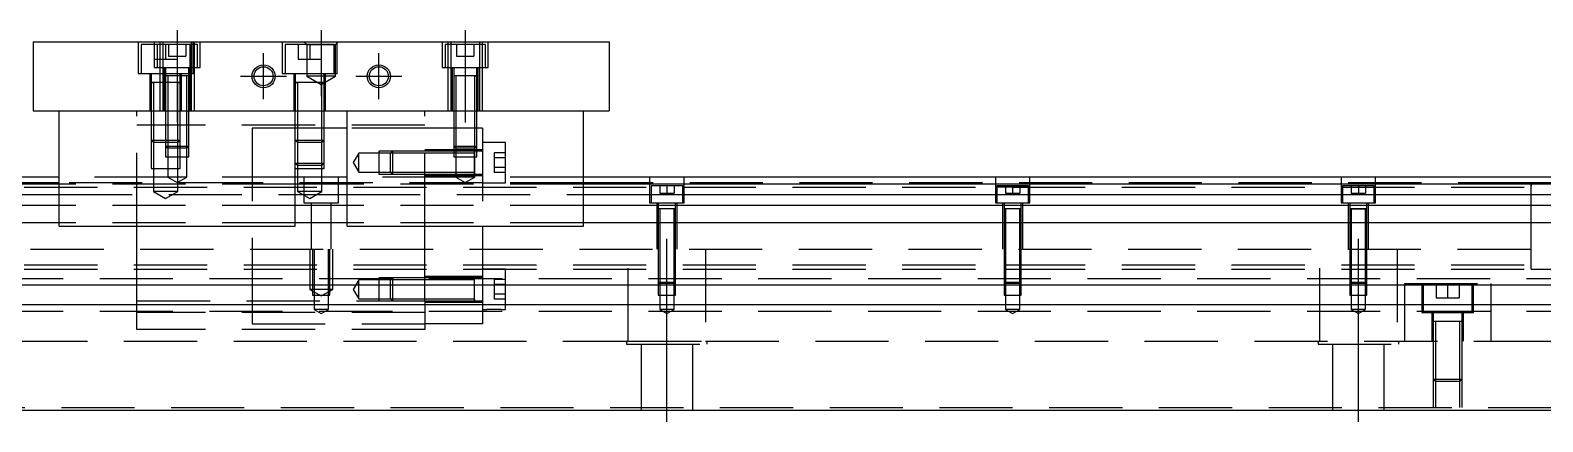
# Model space of a CAD drawing. Extents: x -11 to 722, y -256 to 77.
# Drawn here: x 209.5 to 472, y -220.8 to -152.8 of the extents above; entities that cross this region are included whole.
import ezdxf

# ---------------------------------------------------------------- set-up
doc = ezdxf.new("R2010")
doc.units = 0
doc.linetypes.add('CENTER', pattern=[50.8, 31.75, -6.35, 6.35, -6.35])
doc.linetypes.add('DASHED', pattern=[19.05, 12.7, -6.35])
doc.layers.get('0').update_dxf_attribs({"linetype": 'CONTINUOUS'})
doc.layers.add('CENTER', color=1, linetype='CENTER')

msp = doc.modelspace()

# ---------------------------------------------------------------- linework, layer by layer
at = {"color": 7, "linetype": 'CONTINUOUS'}
for p, q in [((210, -154.8), (310, -154.8)), ((210, -154.8), (210, -166.8)), ((310, -154.8), (310, -166.8)), ((287.000006, -160.7), (282.999994, -160.7)), ((287.000006, -160.7), (282.999994, -160.7)), ((287.000006, -160.7), (282.999994, -160.7)), ((287.000006, -160.7), (282.999994, -160.7)), ((210, -166.8), (310, -166.8)), ((214.5, -186.8), (214.5, -166.8)), ((255.5, -186.8), (255.5, -166.8)), ((264.5, -186.8), (264.5, -166.8)), ((305.5, -186.8), (305.5, -166.8)), ((214.5, -178.3), (0, -178.3)), ((264.5, -178.3), (255.5, -178.3)), ((520, -178.3), (305.5, -178.3)), ((214.5, -179.552272), (0, -179.552272)), ((264.5, -179.552272), (255.5, -179.552272)), ((520, -179.552272), (305.5, -179.552272)), ((382.75, -180.05), (377.25, -180.05)), ((470, -186.8), (470, -179.299994)), ((470, -194.300006), (470, -179.299994)), ((470, -190.8), (470, -180.05)), ((0, -181.32668), (214.5, -181.32668)), ((214.5, -183.223076), (0, -183.223076)), ((255.5, -181.32668), (264.5, -181.32668)), ((264.5, -183.223076), (255.5, -183.223076)), ((305.5, -181.32668), (520, -181.32668)), ((520, -183.223076), (305.5, -183.223076)), ((214.5, -186.277372), (0, -186.277372)), ((264.5, -186.277372), (255.5, -186.277372)), ((520, -186.277372), (305.5, -186.277372)), ((214.5, -186.8), (255.5, -186.8)), ((264.5, -186.8), (305.5, -186.8)), ((470, -193.55), (470, -190.8)), ((470, -194.300006), (470, -193.55)), ((520, -197.1), (0, -197.1)), ((520, -200.5), (0, -200.5)), ((0, -218.8), (520, -218.8))]:
    msp.add_line(p, q, dxfattribs=at)
at = {"color": 3, "linetype": 'DASHED'}
for p, q in [((228.25, -154.8), (228.25, -160.3)), ((231, -154.8), (231, -159.3)), ((232.000006, -154.8), (232.000006, -155.3)), ((232.5, -154.8), (232.5, -166.8)), ((237.5, -166.8), (237.5, -154.8)), ((237.75, -160.3), (237.75, -154.8)), ((237.999994, -155.3), (237.999994, -154.8)), ((239, -159.3), (239, -154.8)), ((253.25, -154.8), (253.25, -160.3)), ((257.5, -155.3), (257, -154.8)), ((262.5, -155.3), (263, -154.8)), ((262.75, -160.3), (262.75, -154.8)), ((281, -154.8), (281, -159.3)), ((282.000006, -154.8), (282.000006, -155.3)), ((282.5, -154.8), (282.5, -166.8)), ((287.5, -166.8), (287.5, -154.8)), ((287.999994, -155.3), (287.999994, -154.8)), ((289, -159.3), (289, -154.8)), ((231.5, -155.3), (228.75, -155.3)), ((228.75, -155.3), (228.75, -160.3)), ((238.5, -155.3), (231.5, -155.3)), ((231.5, -155.3), (231.5, -159.3)), ((232.000006, -155.3), (232.000006, -159.3)), ((233, -155.3), (233, -157.8)), ((233.5, -155.3), (233.5, -157.3)), ((233.5, -157.3), (235, -157.3)), ((235, -155.3), (235, -157.3)), ((235, -157.3), (236.5, -157.3)), ((235, -157.3), (235, -157.8)), ((236.5, -155.3), (236.5, -157.3)), ((237.25, -159.3), (237.25, -155.3)), ((237.999994, -159.3), (237.999994, -155.3)), ((238.5, -159.3), (238.5, -155.3)), ((262.25, -155.3), (253.75, -155.3)), ((253.75, -155.3), (253.75, -160.3)), ((256, -155.3), (256, -157.8)), ((257.5, -155.3), (257.5, -160.8)), ((257.5, -155.3), (262.5, -155.3)), ((258, -155.3), (258, -157.8)), ((260, -155.3), (260, -157.8)), ((262.25, -160.3), (262.25, -155.3)), ((262.5, -160.8), (262.5, -155.3)), ((288.5, -155.3), (281.5, -155.3)), ((281.5, -155.3), (281.5, -159.3)), ((282.000006, -155.3), (282.000006, -159.3)), ((283.5, -155.3), (283.5, -157.3)), ((283.5, -157.3), (285, -157.3)), ((285, -155.3), (285, -157.3)), ((285, -157.3), (286.5, -157.3)), ((286.5, -155.3), (286.5, -157.3)), ((287.999994, -159.3), (287.999994, -155.3)), ((288.5, -159.3), (288.5, -155.3)), ((231, -157.8), (233, -157.8)), ((231, -159.3), (239, -159.3)), ((232.000006, -159.3), (232.000006, -166.8)), ((232.75, -159.3), (232.75, -166.8)), ((233, -157.8), (235, -157.8)), ((233, -159.3), (233, -160.7)), ((237, -160.7), (237, -159.3)), ((237.25, -166.8), (237.25, -159.3)), ((237.999994, -166.8), (237.999994, -159.3)), ((256, -157.8), (258, -157.8)), ((258, -157.8), (260, -157.8)), ((281, -159.3), (289, -159.3)), ((282.000006, -159.3), (282.000006, -166.8)), ((282.75, -159.3), (282.75, -166.8)), ((283, -159.3), (283, -160.7)), ((287, -160.7), (287, -159.3)), ((287.25, -166.8), (287.25, -159.3)), ((287.999994, -166.8), (287.999994, -159.3)), ((228.25, -160.3), (237.75, -160.3)), ((230.25, -160.3), (230.25, -166.8)), ((235.500006, -161.9), (230.499994, -161.9)), ((232.000006, -161.9), (230.499994, -161.9)), ((230.5, -160.3), (230.5, -161.9)), ((230.5, -161.895), (230.5, -161.9)), ((230.5, -161.9), (230.757448, -161.9)), ((230.757468, -161.9), (230.5, -161.9)), ((230.5, -161.9), (230.5, -161.905)), ((230.5, -161.9), (230.5, -166.8)), ((231.999766, -161.9), (230.757468, -161.9)), ((230.9, -161.9), (230.9, -166.8)), ((233, -161.9), (231.999766, -161.9)), ((233, -161.9), (232.000006, -161.9)), ((237.000006, -160.7), (232.999994, -160.7)), ((237.000006, -160.7), (232.999994, -160.7)), ((237.000006, -160.7), (232.999994, -160.7)), ((233, -160.695), (233, -160.7)), ((233.216708, -160.7), (233, -160.7)), ((233, -160.7), (233, -166.8)), ((233, -160.7), (233, -160.705)), ((233.35, -161.9), (233, -161.9)), ((233.350064, -161.9), (233, -161.9)), ((236.783332, -160.7), (233.216708, -160.7)), ((233.35, -160.7), (233.35, -166.8)), ((235.500006, -161.9), (233.35, -161.9)), ((235.242552, -161.9), (233.350064, -161.9)), ((235.1, -166.8), (235.1, -161.9)), ((235.5, -161.9), (235.242552, -161.9)), ((235.242602, -161.9), (235.5, -161.9)), ((235.5, -160.7), (235.5, -160.3)), ((235.5, -161.9), (235.5, -160.7)), ((235.5, -161.9), (235.5, -161.895)), ((235.5, -161.905), (235.5, -161.9)), ((235.5, -166.8), (235.5, -161.9)), ((235.75, -166.8), (235.75, -160.3)), ((236.65, -166.8), (236.65, -160.7)), ((237, -160.7), (236.783332, -160.7)), ((237, -160.7), (237, -160.695)), ((237, -166.8), (237, -160.7)), ((237, -160.705), (237, -160.7)), ((253.25, -160.3), (262.75, -160.3)), ((255.25, -160.3), (255.25, -166.8)), ((260.500006, -161.9), (255.499994, -161.9)), ((260.500006, -161.9), (255.499994, -161.9)), ((255.5, -160.3), (255.5, -161.9)), ((255.5, -161.895), (255.5, -161.9)), ((255.5, -161.9), (255.757448, -161.9)), ((255.757468, -161.9), (255.5, -161.9)), ((255.5, -161.9), (255.5, -166.8)), ((255.5, -161.9), (255.5, -161.905)), ((260.242552, -161.9), (255.757468, -161.9)), ((255.9, -161.9), (255.9, -166.8)), ((262.5, -160.8), (257.5, -160.8)), ((257.5, -160.8), (260, -162.243376)), ((260, -162.243376), (262.5, -160.8)), ((260.1, -166.8), (260.1, -161.9)), ((260.5, -161.9), (260.242552, -161.9)), ((260.242602, -161.9), (260.5, -161.9)), ((260.5, -161.9), (260.5, -160.3)), ((260.5, -161.9), (260.5, -161.895)), ((260.5, -166.8), (260.5, -161.9)), ((260.5, -161.905), (260.5, -161.9)), ((260.75, -166.8), (260.75, -160.3)), ((283, -160.695), (283, -160.7)), ((283, -160.7), (283.216462, -160.7)), ((283.216708, -160.7), (283, -160.7)), ((283, -160.7), (283, -160.705)), ((283, -160.7), (283, -166.8)), ((286.783332, -160.7), (283.216708, -160.7)), ((283.35, -160.7), (283.35, -166.8)), ((286.65, -166.8), (286.65, -160.7)), ((287, -160.7), (286.783332, -160.7)), ((286.783538, -160.7), (287, -160.7)), ((287, -160.7), (287, -160.695)), ((287, -160.705), (287, -160.7)), ((287, -166.8), (287, -160.7)), ((228, -186.8), (228, -166.8)), ((230.5, -166.8), (230.5, -171.9)), ((230.500006, -166.8), (230.500006, -171.900006)), ((230.9, -166.8), (230.9, -172.3)), ((233, -166.8), (233, -172.95)), ((233.000006, -166.8), (233.000002, -172.95)), ((233.35, -166.8), (233.35, -173.3)), ((235.1, -172.3), (235.1, -166.8)), ((235.499994, -171.900006), (235.499994, -166.8)), ((235.5, -171.9), (235.5, -166.8)), ((236.65, -173.3), (236.65, -166.8)), ((236.999998, -172.95), (236.999994, -166.8)), ((237, -172.95), (237, -166.8)), ((255.9, -166.8), (255.9, -172.3)), ((260.1, -172.3), (260.1, -166.8)), ((260.499994, -171.900006), (260.499994, -166.8)), ((260.5, -171.9), (260.5, -166.8)), ((278, -186.8), (278, -166.8)), ((283, -166.8), (283, -172.95)), ((283.000006, -166.8), (283.000006, -172.950006)), ((283.35, -166.8), (283.35, -173.3)), ((286.65, -173.3), (286.65, -166.8)), ((286.999994, -172.950006), (286.999994, -166.8)), ((287, -172.95), (287, -166.8)), ((278, -169.3), (228, -169.3)), ((248, -169.8), (248, -200.5)), ((255.5, -169.8), (248, -169.8)), ((255.9, -169.8), (255.5, -169.8)), ((260.1, -169.8), (255.9, -169.8)), ((260.5, -169.8), (260.1, -169.8)), ((264.5, -169.8), (260.5, -169.8)), ((278, -169.8), (264.5, -169.8)), ((283, -169.8), (278, -169.8)), ((283.35, -169.8), (283, -169.8)), ((286.65, -169.8), (283.35, -169.8)), ((287, -169.8), (286.65, -169.8)), ((288, -169.8), (287, -169.8)), ((288, -169.8), (288, -186.8)), ((230.5, -171.9), (233, -171.9)), ((230.5, -171.9), (230.9, -172.3)), ((230.500006, -171.900006), (230.500006, -176.8)), ((233, -172.3), (230.9, -172.3)), ((230.9, -172.3), (230.9, -176.8)), ((233, -171.9), (233.35, -171.9)), ((233.35, -172.3), (233, -172.3)), ((233, -172.95), (237, -172.95)), ((233, -172.95), (233.35, -173.3)), ((233.000002, -172.95), (233.000006, -174.8)), ((233.35, -171.9), (235.5, -171.9)), ((235.1, -172.3), (233.35, -172.3)), ((235.1, -172.3), (235.5, -171.9)), ((235.1, -176.8), (235.1, -172.3)), ((235.499994, -173.3), (235.499994, -171.900006)), ((236.65, -173.3), (237, -172.95)), ((236.999994, -174.8), (236.999998, -172.95)), ((255.5, -171.9), (260.5, -171.9)), ((255.5, -171.9), (255.9, -172.3)), ((260.1, -172.3), (255.9, -172.3)), ((255.9, -172.3), (255.9, -176.8)), ((260.1, -172.3), (260.5, -171.9)), ((260.1, -176.8), (260.1, -172.3)), ((260.499994, -176.8), (260.499994, -171.900006)), ((283, -172.95), (287, -172.95)), ((283, -172.95), (283.35, -173.3)), ((283.000006, -172.950006), (283.000006, -174.8)), ((286.65, -173.3), (287, -172.95)), ((286.999994, -174.8), (286.999994, -172.950006)), ((292, -172.3), (288, -172.3)), ((292, -179.3), (292, -172.3)), ((233.000006, -174.8), (236.999994, -174.8)), ((236.65, -173.3), (233.35, -173.3)), ((233.35, -173.3), (233.35, -174.8)), ((233.35, -174.8), (233.35, -178.3)), ((235.499994, -174.8), (235.499994, -173.3)), ((235.499994, -176.8), (235.499994, -174.8)), ((236.65, -174.8), (236.65, -173.3)), ((236.65, -178.3), (236.65, -174.8)), ((266.5, -174.15), (265.547372, -175.8)), ((265.547372, -175.8), (266.5, -177.45)), ((266.5, -177.45), (266.5, -174.15)), ((270, -174.15), (266.5, -174.15)), ((272.35, -173.800002), (270, -173.800006)), ((270, -173.800006), (270, -177.799994)), ((272, -174.15), (270, -174.15)), ((272.35, -173.8), (272, -174.15)), ((272, -177.45), (272, -174.15)), ((278, -174.15), (272, -174.15)), ((272.35, -173.8), (272.35, -177.8)), ((278, -173.8), (272.35, -173.8)), ((278, -173.800006), (272.35, -173.800002)), ((288, -173.55), (278, -173.55)), ((283.000006, -173.8), (278, -173.8)), ((283.000006, -174.15), (278, -174.15)), ((286.6, -173.8), (283.000006, -173.8)), ((286.6, -174.15), (283.000006, -174.15)), ((283.000006, -174.8), (286.999994, -174.8)), ((286.65, -173.3), (283.35, -173.3)), ((283.35, -173.3), (283.35, -174.8)), ((283.35, -174.8), (283.35, -178.3)), ((286.6, -173.8), (286.595, -173.8)), ((286.6, -174.8), (286.6, -173.799994)), ((286.6, -175.8), (286.6, -173.799994)), ((286.6, -177.800006), (286.6, -173.799994)), ((286.999994, -173.8), (286.6, -173.8)), ((286.605, -173.8), (286.6, -173.8)), ((286.6, -177.800006), (286.6, -174.8)), ((286.65, -174.8), (286.65, -173.3)), ((286.65, -178.3), (286.65, -174.8)), ((288, -173.8), (286.999994, -173.8)), ((290, -174.06795), (290, -174.933974)), ((292, -174.06795), (290, -174.06795)), ((292, -174.933974), (290, -174.933974)), ((290, -174.933974), (290, -176.666026)), ((233.35, -178.3), (214.5, -178.3)), ((230.500006, -176.8), (235.499994, -176.8)), ((230.9, -176.8), (230.9, -180.8)), ((236.65, -178.3), (233.35, -178.3)), ((233.35, -178.3), (235, -179.252628)), ((235, -179.252628), (236.65, -178.3)), ((235.1, -180.8), (235.1, -176.8)), ((255.5, -178.3), (236.65, -178.3)), ((255.5, -175.9), (260.5, -175.9)), ((255.5, -175.9), (255.9, -176.3)), ((255.500006, -176.8), (260.499994, -176.8)), ((260.1, -176.3), (255.9, -176.3)), ((255.9, -176.8), (255.9, -180.8)), ((257, -178.3), (257, -182.8)), ((260.1, -176.3), (260.5, -175.9)), ((260.1, -180.8), (260.1, -176.8)), ((263, -182.8), (263, -178.3)), ((283.35, -178.3), (264.5, -178.3)), ((266.5, -177.45), (270, -177.45)), ((270, -177.45), (272, -177.45)), ((270, -177.799994), (272.35, -177.799998)), ((272, -177.45), (278, -177.45)), ((272, -177.45), (272.35, -177.8)), ((272, -177.45), (278, -177.45)), ((272.35, -177.799998), (278, -177.799994)), ((272.35, -177.8), (278, -177.799998)), ((278, -177.45), (286.6, -177.45)), ((278, -177.799998), (286.605, -177.8)), ((278, -178.05), (288, -178.05)), ((286.65, -178.3), (283.35, -178.3)), ((283.35, -178.3), (285, -179.252628)), ((285, -179.252628), (286.65, -178.3)), ((286.595, -177.8), (288, -177.8)), ((305.5, -178.3), (286.65, -178.3)), ((290, -176.666026), (290, -177.53205)), ((292, -176.666026), (290, -176.666026)), ((292, -177.53205), (290, -177.53205)), ((317, -178.3), (317, -182.8)), ((323, -182.8), (323, -178.3)), ((377, -178.3), (377, -182.8)), ((383, -182.8), (383, -178.3)), ((437, -178.3), (437, -182.8)), ((443, -182.8), (443, -178.3)), ((37, -180.05), (470.005, -180.05)), ((214.5, -179.3), (40.5, -179.3)), ((248, -179.3), (214.5, -179.3)), ((255.5, -179.552272), (214.5, -179.552272)), ((235.1, -180.8), (230.9, -180.8)), ((230.9, -180.8), (233, -182.012436)), ((233, -182.012436), (235.1, -180.8)), ((288, -179.3), (248, -179.3)), ((260.1, -180.8), (255.9, -180.8)), ((255.9, -180.8), (258, -182.012436)), ((258, -182.012436), (260.1, -180.8)), ((305.5, -179.552272), (264.5, -179.552272)), ((288, -179.3), (292, -179.3)), ((305.5, -179.3), (292, -179.3)), ((470.005, -179.3), (305.5, -179.3)), ((322.75, -179.8), (317.25, -179.8)), ((317.25, -179.8), (317.25, -182.8)), ((318.75, -179.8), (318.75, -181.1)), ((318.75, -181.1), (320, -181.1)), ((320, -179.8), (320, -181.1)), ((320, -181.1), (321.25, -181.1)), ((321.25, -179.8), (321.25, -181.1)), ((322.75, -182.8), (322.75, -179.8)), ((382.75, -179.8), (377.25, -179.8)), ((377.25, -179.8), (377.25, -182.8)), ((378.75, -179.8), (378.75, -181.1)), ((378.75, -181.1), (380, -181.1)), ((380, -179.8), (380, -181.1)), ((380, -181.1), (381.25, -181.1)), ((381.25, -179.8), (381.25, -181.1)), ((382.75, -182.8), (382.75, -179.8)), ((442.75, -179.8), (437.25, -179.8)), ((437.25, -179.8), (437.25, -182.8)), ((438.75, -179.8), (438.75, -181.1)), ((438.75, -181.1), (440, -181.1)), ((440, -179.8), (440, -181.1)), ((440, -181.1), (441.25, -181.1)), ((441.25, -179.8), (441.25, -181.1)), ((442.75, -182.8), (442.75, -179.8)), ((475, -179.3), (469.995, -179.3)), ((470, -179.3), (470, -179.849038)), ((470, -179.848872), (470, -179.3)), ((470, -186.599934), (470, -179.848872)), ((214.5, -181.32668), (255.5, -181.32668)), ((255.5, -183.223076), (214.5, -183.223076)), ((257, -182.8), (263, -182.8)), ((258.25, -182.8), (258.25, -190.8)), ((261.75, -190.8), (261.75, -182.8)), ((264.5, -181.32668), (305.5, -181.32668)), ((305.5, -183.223076), (264.5, -183.223076)), ((317, -182.8), (323, -182.8)), ((318.25, -182.8), (318.25, -190.8)), ((318.5, -182.8), (318.5, -183.8)), ((321.5, -183.8), (321.5, -182.8)), ((321.75, -190.8), (321.75, -182.8)), ((377, -182.8), (383, -182.8)), ((378.25, -182.8), (378.25, -190.8)), ((378.5, -182.8), (378.5, -183.8)), ((381.5, -183.8), (381.5, -182.8)), ((381.75, -190.8), (381.75, -182.8)), ((437, -182.8), (443, -182.8)), ((438.25, -182.8), (438.25, -190.8)), ((438.5, -182.8), (438.5, -183.8)), ((441.5, -183.8), (441.5, -182.8)), ((441.75, -190.8), (441.75, -182.8)), ((255.5, -186.277372), (214.5, -186.277372)), ((305.5, -186.277372), (264.5, -186.277372)), ((319.998804, -183.8), (318.499994, -183.8)), ((318.5, -183.795), (318.5, -183.8)), ((318.624678, -183.8), (318.5, -183.8)), ((318.5, -183.8), (318.5, -183.805)), ((318.5, -183.8), (318.5, -190.8)), ((319.998804, -183.8), (318.624678, -183.8)), ((318.75, -183.8), (318.75, -190.8)), ((321.500006, -183.8), (319.998804, -183.8)), ((321.37533, -183.8), (319.998804, -183.8)), ((321.25, -190.8), (321.25, -183.8)), ((321.5, -183.8), (321.37533, -183.8)), ((321.5, -183.8), (321.5, -183.795)), ((321.5, -183.805), (321.5, -183.8)), ((321.5, -190.8), (321.5, -183.8)), ((379.998804, -183.8), (378.499994, -183.8)), ((378.5, -183.795), (378.5, -183.8)), ((378.624678, -183.8), (378.5, -183.8)), ((378.5, -183.8), (378.5, -183.805)), ((378.5, -183.8), (378.5, -190.8)), ((379.998804, -183.8), (378.624678, -183.8)), ((378.75, -183.8), (378.75, -190.8)), ((381.500006, -183.8), (379.998804, -183.8)), ((381.37533, -183.8), (379.998804, -183.8)), ((381.25, -190.8), (381.25, -183.8)), ((381.5, -183.8), (381.37533, -183.8)), ((381.5, -183.8), (381.5, -183.795)), ((381.5, -183.805), (381.5, -183.8)), ((381.5, -190.8), (381.5, -183.8)), ((441.500006, -183.8), (438.499994, -183.8)), ((439.998804, -183.8), (438.499994, -183.8)), ((441.500006, -183.8), (438.499994, -183.8)), ((438.5, -183.795), (438.5, -183.8)), ((438.5, -183.8), (438.62467, -183.8)), ((438.624678, -183.8), (438.5, -183.8)), ((438.5, -183.8), (438.5, -183.805)), ((438.5, -183.8), (438.5, -190.8)), ((438.62467, -183.8), (441.375392, -183.8)), ((439.998804, -183.8), (438.624678, -183.8)), ((438.75, -183.8), (438.75, -190.8)), ((441.500006, -183.8), (439.998804, -183.8)), ((441.37533, -183.8), (439.998804, -183.8)), ((441.25, -190.8), (441.25, -183.8)), ((441.5, -183.8), (441.37533, -183.8)), ((441.375392, -183.8), (441.5, -183.8)), ((441.5, -183.8), (441.5, -183.795)), ((441.5, -183.805), (441.5, -183.8)), ((441.5, -190.8), (441.5, -183.8)), ((228, -190.8), (228, -186.8)), ((278, -190.8), (278, -186.8)), ((288, -186.8), (288, -190.8)), ((470, -190.80023), (470, -186.599934)), ((0, -190.8), (520, -190.8)), ((228, -197.1), (228, -190.8)), ((258, -190.8), (258, -197.8)), ((258.500006, -190.8), (258.500006, -197.1)), ((258.75, -190.8), (258.75, -198.8)), ((261.25, -198.8), (261.25, -190.8)), ((261.499994, -197.1), (261.499994, -190.8)), ((262, -197.8), (262, -190.8)), ((278, -197.1), (278, -190.8)), ((288, -190.8), (288, -197.1)), ((313.291796, -206.8), (313.291796, -190.8)), ((318.5, -190.8), (318.5, -196.55)), ((318.500006, -190.8), (318.500002, -196.55)), ((318.75, -190.8), (318.75, -196.8)), ((321.25, -196.8), (321.25, -190.8)), ((321.499998, -196.55), (321.499994, -190.8)), ((321.5, -196.55), (321.5, -190.8)), ((326.708204, -190.8), (326.708204, -206.8)), ((378.5, -190.8), (378.5, -196.55)), ((378.500006, -190.8), (378.500002, -196.55)), ((378.75, -190.8), (378.75, -196.8)), ((381.25, -196.8), (381.25, -190.8)), ((381.499998, -196.55), (381.499994, -190.8)), ((381.5, -196.55), (381.5, -190.8)), ((433.291796, -206.8), (433.291796, -190.8)), ((438.5, -190.8), (438.5, -196.55)), ((438.500006, -190.8), (438.500002, -196.55)), ((438.75, -190.8), (438.75, -196.8)), ((441.25, -196.8), (441.25, -190.8)), ((441.499998, -196.55), (441.499994, -190.8)), ((441.5, -196.55), (441.5, -190.8)), ((446.708204, -190.8), (446.708204, -206.8)), ((470, -193.750962), (470, -190.80023)), ((37, -193.55), (470.005, -193.55)), ((378.5, -193.55), (378.75, -193.55)), ((378.75, -193.55), (381.25, -193.55)), ((381.25, -193.55), (381.5, -193.55)), ((470, -194.299332), (470, -193.750962)), ((520, -195.95), (0, -195.95)), ((37, -194.3), (470.005, -194.3)), ((266.5, -196.15), (265.547372, -197.8)), ((266.5, -199.45), (266.5, -196.15)), ((270, -196.15), (266.5, -196.15)), ((272.35, -195.800002), (270, -195.800006)), ((270, -195.800006), (270, -199.799994)), ((272, -196.15), (270, -196.15)), ((272.35, -195.8), (272, -196.15)), ((272, -199.45), (272, -196.15)), ((278, -196.15), (272, -196.15)), ((272.35, -195.8), (272.35, -199.8)), ((278, -195.8), (272.35, -195.8)), ((278, -195.800006), (272.35, -195.800002)), ((288, -195.55), (278, -195.55)), ((286.6, -195.8), (278, -195.8)), ((286.6, -196.15), (278, -196.15)), ((286.6, -195.8), (286.595, -195.8)), ((286.6, -197.1), (286.6, -195.799994)), ((286.6, -197.8), (286.6, -195.799994)), ((286.6, -199.800006), (286.6, -195.799994)), ((286.6, -195.8), (286.6, -196.016668)), ((286.6, -196.016708), (286.6, -195.8)), ((286.605, -195.8), (286.6, -195.8)), ((288, -195.8), (286.6, -195.8)), ((286.6, -197.099824), (286.6, -196.016708)), ((288.500006, -194.3), (288, -194.3)), ((291.499994, -194.3), (288.500006, -194.3)), ((290, -196.06795), (290, -196.933974)), ((292, -196.06795), (290, -196.06795)), ((292, -194.3), (291.499994, -194.3)), ((292, -197.1), (292, -194.3)), ((318.5, -196.55), (321.5, -196.55)), ((318.5, -196.55), (318.75, -196.8)), ((318.500002, -196.55), (318.500006, -197.1)), ((321.25, -196.8), (318.75, -196.8)), ((318.75, -196.8), (318.75, -198.8)), ((321.25, -196.8), (321.5, -196.55)), ((321.25, -198.8), (321.25, -196.8)), ((321.499994, -197.1), (321.499998, -196.55)), ((378.5, -194.3), (378.75, -194.3)), ((378.5, -196.55), (381.5, -196.55)), ((378.5, -196.55), (378.75, -196.8)), ((378.500002, -196.55), (378.500006, -197.1)), ((378.75, -194.3), (381.25, -194.3)), ((381.25, -196.8), (378.75, -196.8)), ((378.75, -196.8), (378.75, -198.8)), ((381.25, -194.3), (381.5, -194.3)), ((381.25, -196.8), (381.5, -196.55)), ((381.25, -198.8), (381.25, -196.8)), ((381.499994, -197.1), (381.499998, -196.55)), ((438.5, -196.55), (441.5, -196.55)), ((438.5, -196.55), (438.75, -196.8)), ((438.500002, -196.55), (438.500006, -197.1)), ((441.25, -196.8), (438.75, -196.8)), ((438.75, -196.8), (438.75, -198.8)), ((441.25, -196.8), (441.5, -196.55)), ((441.25, -198.8), (441.25, -196.8)), ((441.499994, -197.1), (441.499998, -196.55)), ((448, -196.8), (448, -197.1)), ((448, -196.8), (463, -196.8)), ((451, -196.8), (451, -201.8)), ((451.25, -196.8), (451.25, -197.1)), ((453.5, -196.8), (453.5, -199.3)), ((455.5, -196.8), (455.5, -199.3)), ((457.5, -196.8), (457.5, -199.3)), ((459.75, -197.1), (459.75, -196.8)), ((460, -201.8), (460, -196.8)), ((463, -196.8), (463, -197.1)), ((469.995, -194.3), (470, -194.3)), ((470, -194.3), (470, -194.299332)), ((470, -194.3), (470.005, -194.3)), ((470, -194.3), (475, -194.3)), ((228, -199.8), (228, -197.1)), ((262, -197.8), (258, -197.8)), ((258, -197.8), (260, -198.9547)), ((258.500006, -197.1), (258.500006, -198.8)), ((258.500006, -198.8), (261.499994, -198.8)), ((258.75, -198.8), (258.75, -201.3)), ((260, -198.9547), (262, -197.8)), ((261.25, -201.3), (261.25, -198.8)), ((261.499994, -198.8), (261.499994, -197.1)), ((265.547372, -197.8), (266.5, -199.45)), ((266.5, -199.45), (270, -199.45)), ((270, -199.45), (272, -199.45)), ((272, -199.45), (278, -199.45)), ((272, -199.45), (272.35, -199.8)), ((278, -199.8), (278, -197.1)), ((278, -199.45), (286.6, -199.45)), ((286.6, -197.59999), (286.6, -197.099824)), ((286.6, -197.659954), (286.6, -197.1)), ((286.6, -198.00001), (286.6, -197.59999)), ((286.6, -197.940046), (286.6, -197.659954)), ((286.6, -199.79932), (286.6, -197.940046)), ((286.6, -199.583332), (286.6, -198.00001)), ((288, -197.1), (288, -200.5)), ((290, -196.933974), (290, -198.666026)), ((292, -196.933974), (290, -196.933974)), ((292, -198.666026), (290, -198.666026)), ((290, -198.666026), (290, -199.53205)), ((292, -200.5), (292, -197.1)), ((318.500006, -197.1), (318.500006, -198.8)), ((318.500006, -198.8), (321.499994, -198.8)), ((318.75, -198.8), (318.75, -201.3)), ((321.25, -201.3), (321.25, -198.8)), ((321.499994, -198.8), (321.499994, -197.1)), ((378.500006, -197.1), (378.500006, -198.8)), ((378.500006, -198.8), (381.499994, -198.8)), ((378.75, -198.8), (378.75, -201.3)), ((381.25, -201.3), (381.25, -198.8)), ((381.499994, -198.8), (381.499994, -197.1)), ((438.500006, -197.1), (438.500006, -198.8)), ((438.500006, -198.8), (441.499994, -198.8)), ((438.75, -198.8), (438.75, -201.3)), ((441.25, -201.3), (441.25, -198.8)), ((441.499994, -198.8), (441.499994, -197.1)), ((448, -197.1), (448, -200.5)), ((451.25, -197.1), (451.25, -200.5)), ((453.5, -199.3), (455.5, -199.3)), ((455.5, -199.3), (457.5, -199.3)), ((459.75, -200.5), (459.75, -197.1)), ((463, -197.1), (463, -200.5)), ((520, -201.65), (0, -201.65)), ((228, -199.8), (278, -199.8)), ((228, -200.5), (228, -199.8)), ((228, -204.8), (228, -200.5)), ((278, -201.808332), (228, -201.808332)), ((248, -200.5), (248, -203.8)), ((261.25, -201.3), (258.75, -201.3)), ((258.75, -201.3), (260, -202.021688)), ((260, -202.021688), (261.25, -201.3)), ((278, -199.8), (278, -200.5)), ((278, -199.8), (286.6, -199.8)), ((278, -200.05), (288, -200.05)), ((278, -200.5), (278, -204.8)), ((286.595, -199.8), (286.6, -199.8)), ((286.6, -199.583292), (286.6, -199.8)), ((286.6, -199.8), (286.6, -199.583332)), ((286.6, -199.800006), (286.6, -199.79932)), ((286.6, -199.8), (286.605, -199.8)), ((286.6, -199.8), (288, -199.8)), ((288, -200.5), (288, -203.8)), ((288, -201.3), (288.75, -201.3)), ((291.25, -201.3), (288.75, -201.3)), ((292, -199.53205), (290, -199.53205)), ((291.25, -201.3), (292, -201.3)), ((292, -201.3), (292, -200.5)), ((321.25, -201.3), (318.75, -201.3)), ((318.75, -201.3), (320, -202.021688)), ((320, -202.021688), (321.25, -201.3)), ((381.25, -201.3), (378.75, -201.3)), ((378.75, -201.3), (380, -202.021688)), ((380, -202.021688), (381.25, -201.3)), ((441.25, -201.3), (438.75, -201.3)), ((438.75, -201.3), (440, -202.021688)), ((440, -202.021688), (441.25, -201.3)), ((448, -200.5), (448, -206.8)), ((451, -201.8), (460, -201.8)), ((451.25, -200.5), (451.25, -201.8)), ((452.75, -201.8), (452.75, -206.8)), ((453, -201.8), (453, -203.4)), ((458, -203.4), (458, -201.8)), ((458.25, -206.8), (458.25, -201.8)), ((459.75, -201.8), (459.75, -200.5)), ((463, -200.5), (463, -206.8)), ((248, -203.8), (278, -203.8)), ((288, -203.8), (278, -203.8)), ((458.000006, -203.4), (452.999994, -203.4)), ((458.000006, -203.4), (452.999994, -203.4)), ((453, -203.395), (453, -203.4)), ((453.257468, -203.4), (453, -203.4)), ((453, -203.4), (453, -203.405)), ((453, -203.4), (453, -206.8)), ((457.742552, -203.4), (453.257468, -203.4)), ((453.4, -203.4), (453.4, -206.8)), ((457.6, -206.8), (457.6, -203.4)), ((458, -203.4), (457.742552, -203.4)), ((458, -203.4), (458, -203.395)), ((458, -203.405), (458, -203.4)), ((458, -206.8), (458, -203.4)), ((206.708204, -206.8), (313.291796, -206.8)), ((278, -204.8), (228, -204.8)), ((313, -206.8), (313, -207.3)), ((313, -207.3), (327, -207.3)), ((313.291796, -206.8), (326.708204, -206.8)), ((315.5, -207.3), (315.5, -218.8)), ((324.5, -218.8), (324.5, -207.3)), ((326.708204, -206.8), (463.291796, -206.8)), ((327, -207.3), (327, -206.8)), ((433, -206.8), (433, -207.3)), ((433, -207.3), (447, -207.3)), ((435.5, -207.3), (435.5, -218.8)), ((444.5, -218.8), (444.5, -207.3)), ((447, -207.3), (447, -206.8)), ((453, -206.8), (453, -213.4)), ((453.000006, -206.8), (453.000006, -213.400006)), ((453.4, -206.8), (453.4, -213.8)), ((457.6, -213.8), (457.6, -206.8)), ((457.999994, -213.400006), (457.999994, -206.8)), ((458, -213.4), (458, -206.8)), ((463.291796, -206.8), (476.708204, -206.8)), ((453, -213.4), (458, -213.4)), ((453, -213.4), (453.4, -213.8)), ((453.000006, -213.400006), (453.000006, -218.3)), ((457.6, -213.8), (453.4, -213.8)), ((453.4, -213.8), (453.4, -218.3)), ((457.6, -213.8), (458, -213.4)), ((457.6, -218.3), (457.6, -213.8)), ((457.999994, -218.3), (457.999994, -213.400006)), ((62.499994, -218.3), (520, -218.3))]:
    msp.add_line(p, q, dxfattribs=at)
at = {"color": 3, "linetype": 'CONTINUOUS'}
for centre in [(250, -160.8), (270, -160.8)]:
    msp.add_circle(centre, 2, dxfattribs=at)
at = {"color": 7, "linetype": 'CONTINUOUS'}
for centre in [(250, -160.8), (270, -160.8)]:
    msp.add_circle(centre, 1.65, dxfattribs=at)
at = {"layer": 'CENTER', "color": 1, "linetype": 'CENTER'}
for p, q in [((235, -152.8), (235, -168.8)), ((260, -152.8), (260, -164.243376)), ((285, -152.8), (285, -168.8)), ((250, -164.8), (250, -156.8)), ((270, -164.8), (270, -156.8)), ((246, -160.8), (254, -160.8)), ((266, -160.8), (274, -160.8)), ((320, -220.8), (320, -188.8)), ((440, -220.8), (440, -188.8))]:
    msp.add_line(p, q, dxfattribs=at)

doc.saveas('drawing.dxf')
